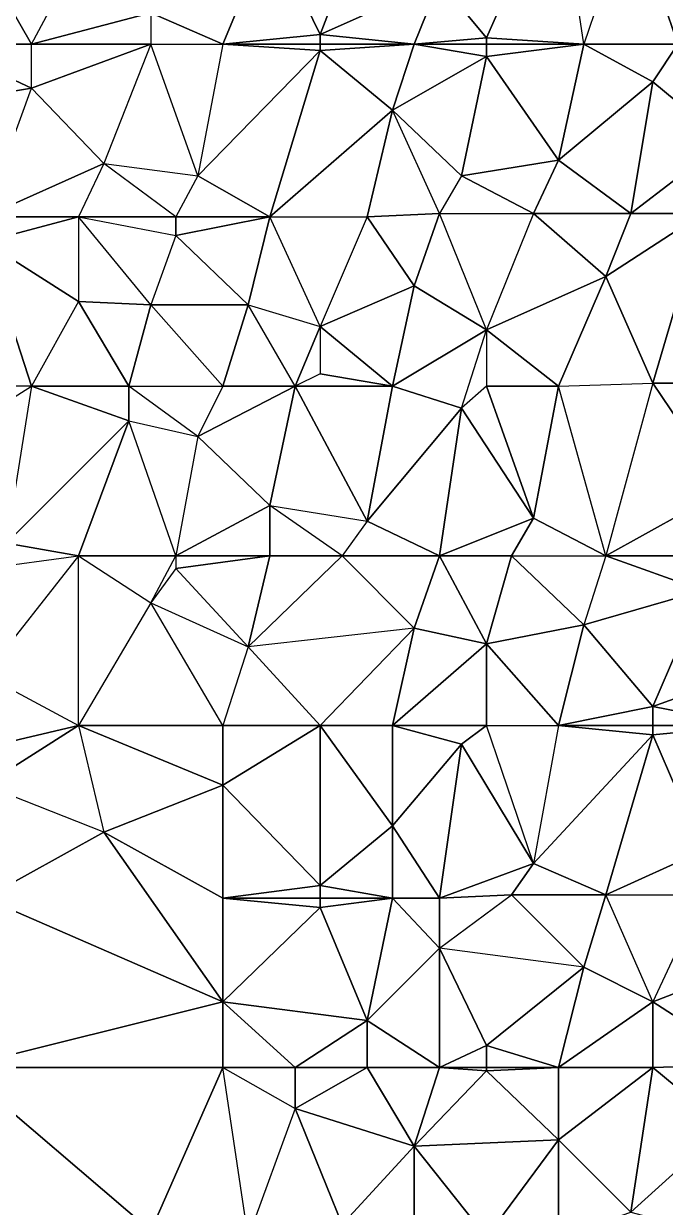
# Model space of a CAD drawing. Header units: metres. Extents: x 121.06818 to 121.07159, y 3.17836 to 3.18313.
# Drawn here: x 121.0706685 to 121.070873, y 3.1807055 to 3.1810825 of the extents above; entities that cross this region are included whole.
import ezdxf

# ---------------------------------------------------------------- set-up
doc = ezdxf.new("R2010")
doc.units = ezdxf.units.M

msp = doc.modelspace()

# ---------------------------------------------------------------- linework, layer by layer
at = {"layer": 'DELAUNEY13533', "color": 252}
msp.add_3dface([(121.070816, 3.180696, 0.01042), (121.070839, 3.180696, 0.01043), (121.070839, 3.180727, 0.01043)], dxfattribs=at)
at = {"layer": 'DELAUNEY13598', "color": 252}
msp.add_3dface([(121.070648, 3.180691, 0.01037), (121.070709, 3.180698, 0.01038), (121.070648, 3.18075, 0.01038)], dxfattribs=at)
at = {"layer": 'DELAUNEY13611', "color": 252}
msp.add_3dface([(121.070709, 3.180698, 0.01038), (121.07074, 3.180696, 0.01039), (121.070732, 3.18075, 0.01038)], dxfattribs=at)
at = {"layer": 'DELAUNEY13612', "color": 252}
msp.add_3dface([(121.07074, 3.180696, 0.01039), (121.07077, 3.1807, 0.0104), (121.070755, 3.180737, 0.01039)], dxfattribs=at)
at = {"layer": 'DELAUNEY13614', "color": 252}
msp.add_3dface([(121.070793, 3.180696, 0.01041), (121.070816, 3.180696, 0.01042), (121.070793, 3.180725, 0.01041)], dxfattribs=at)
at = {"layer": 'DELAUNEY13626', "color": 252}
msp.add_3dface([(121.07077, 3.1807, 0.0104), (121.070793, 3.180696, 0.01041), (121.070793, 3.180725, 0.01041)], dxfattribs=at)
at = {"layer": 'DELAUNEY13627', "color": 252}
msp.add_3dface([(121.070839, 3.180696, 0.01043), (121.070862, 3.180704, 0.01044), (121.070839, 3.180727, 0.01043)], dxfattribs=at)
at = {"layer": 'DELAUNEY13638', "color": 252}
msp.add_3dface([(121.070862, 3.180704, 0.01044), (121.070892, 3.180696, 0.01045), (121.070892, 3.180731, 0.01045)], dxfattribs=at)
at = {"layer": 'DELAUNEY13673', "color": 252}
msp.add_3dface([(121.07077, 3.1807, 0.0104), (121.070793, 3.180725, 0.01041), (121.070755, 3.180737, 0.01039)], dxfattribs=at)
at = {"layer": 'DELAUNEY13674', "color": 252}
msp.add_3dface([(121.070793, 3.180725, 0.01041), (121.070816, 3.180696, 0.01042), (121.070839, 3.180727, 0.01043)], dxfattribs=at)
at = {"layer": 'DELAUNEY13681', "color": 252}
msp.add_3dface([(121.070839, 3.180727, 0.01043), (121.070862, 3.180704, 0.01044), (121.070869, 3.18075, 0.01044)], dxfattribs=at)
at = {"layer": 'DELAUNEY13682', "color": 252}
msp.add_3dface([(121.070862, 3.180704, 0.01044), (121.070892, 3.180731, 0.01045), (121.070869, 3.18075, 0.01044)], dxfattribs=at)
at = {"layer": 'DELAUNEY13694', "color": 252}
msp.add_3dface([(121.070755, 3.180737, 0.01039), (121.07074, 3.180696, 0.01039), (121.070732, 3.18075, 0.01038)], dxfattribs=at)
at = {"layer": 'DELAUNEY13713', "color": 252}
msp.add_3dface([(121.070793, 3.180725, 0.01041), (121.070839, 3.180727, 0.01043), (121.070816, 3.180749, 0.01042)], dxfattribs=at)
at = {"layer": 'DELAUNEY13726', "color": 252}
msp.add_3dface([(121.070648, 3.18075, 0.01038), (121.070709, 3.180698, 0.01038), (121.070732, 3.18075, 0.01038)], dxfattribs=at)
at = {"layer": 'DELAUNEY13738', "color": 252}
msp.add_3dface([(121.070732, 3.18075, 0.01038), (121.070755, 3.180737, 0.01039), (121.070755, 3.18075, 0.01039)], dxfattribs=at)
at = {"layer": 'DELAUNEY13739', "color": 252}
msp.add_3dface([(121.070755, 3.180737, 0.01039), (121.070793, 3.180725, 0.01041), (121.070778, 3.18075, 0.0104)], dxfattribs=at)
at = {"layer": 'DELAUNEY13753', "color": 252}
msp.add_3dface([(121.070793, 3.180725, 0.01041), (121.070816, 3.180749, 0.01042), (121.070801, 3.18075, 0.01041)], dxfattribs=at)
at = {"layer": 'DELAUNEY13754', "color": 252}
msp.add_3dface([(121.070816, 3.180749, 0.01042), (121.070839, 3.180727, 0.01043), (121.070839, 3.18075, 0.01043)], dxfattribs=at)
at = {"layer": 'DELAUNEY13767', "color": 252}
msp.add_3dface([(121.070839, 3.180727, 0.01043), (121.070869, 3.18075, 0.01044), (121.070839, 3.18075, 0.01043)], dxfattribs=at)
at = {"layer": 'DELAUNEY13768', "color": 252}
msp.add_3dface([(121.070869, 3.18075, 0.01044), (121.070892, 3.180731, 0.01045), (121.0709, 3.180751, 0.01045)], dxfattribs=at)
at = {"layer": 'DELAUNEY13790', "color": 252}
msp.add_3dface([(121.070755, 3.180737, 0.01039), (121.070778, 3.18075, 0.0104), (121.070755, 3.18075, 0.01039)], dxfattribs=at)
at = {"layer": 'DELAUNEY13791', "color": 252}
msp.add_3dface([(121.070778, 3.18075, 0.0104), (121.070793, 3.180725, 0.01041), (121.070801, 3.18075, 0.01041)], dxfattribs=at)
at = {"layer": 'DELAUNEY13824', "color": 252}
msp.add_3dface([(121.070801, 3.18075, 0.01041), (121.070816, 3.180749, 0.01042), (121.070816, 3.18075, 0.01042)], dxfattribs=at)
at = {"layer": 'DELAUNEY13835', "color": 252}
msp.add_3dface([(121.070648, 3.18075, 0.01038), (121.070732, 3.18075, 0.01038), (121.070732, 3.180771, 0.01038)], dxfattribs=at)
at = {"layer": 'DELAUNEY13842', "color": 252}
msp.add_3dface([(121.070778, 3.18075, 0.0104), (121.070801, 3.18075, 0.01041), (121.070778, 3.180765, 0.0104)], dxfattribs=at)
at = {"layer": 'DELAUNEY13843', "color": 252}
msp.add_3dface([(121.070816, 3.180749, 0.01042), (121.070839, 3.18075, 0.01043), (121.070816, 3.18075, 0.01042)], dxfattribs=at)
at = {"layer": 'DELAUNEY13844', "color": 252}
msp.add_3dface([(121.070839, 3.18075, 0.01043), (121.070869, 3.18075, 0.01044), (121.070869, 3.180771, 0.01044)], dxfattribs=at)
at = {"layer": 'DELAUNEY13856', "color": 252}
msp.add_3dface([(121.070732, 3.18075, 0.01038), (121.070755, 3.18075, 0.01039), (121.070732, 3.180771, 0.01038)], dxfattribs=at)
at = {"layer": 'DELAUNEY13871', "color": 252}
msp.add_3dface([(121.070755, 3.18075, 0.01039), (121.070778, 3.18075, 0.0104), (121.070778, 3.180765, 0.0104)], dxfattribs=at)
at = {"layer": 'DELAUNEY13872', "color": 252}
msp.add_3dface([(121.070869, 3.18075, 0.01044), (121.0709, 3.180751, 0.01045), (121.070869, 3.180771, 0.01044)], dxfattribs=at)
at = {"layer": 'DELAUNEY13886', "color": 252}
msp.add_3dface([(121.070801, 3.18075, 0.01041), (121.070816, 3.18075, 0.01042), (121.070816, 3.180757, 0.01042)], dxfattribs=at)
at = {"layer": 'DELAUNEY13910', "color": 252}
msp.add_3dface([(121.070816, 3.18075, 0.01042), (121.070839, 3.18075, 0.01043), (121.070816, 3.180757, 0.01042)], dxfattribs=at)
at = {"layer": 'DELAUNEY13928', "color": 252}
msp.add_3dface([(121.070801, 3.18075, 0.01041), (121.070816, 3.180757, 0.01042), (121.070801, 3.180788, 0.01041)], dxfattribs=at)
at = {"layer": 'DELAUNEY13938', "color": 252}
msp.add_3dface([(121.070816, 3.180757, 0.01042), (121.070839, 3.18075, 0.01043), (121.070847, 3.180782, 0.01043)], dxfattribs=at)
at = {"layer": 'DELAUNEY13949', "color": 252}
msp.add_3dface([(121.070755, 3.18075, 0.01039), (121.070778, 3.180765, 0.0104), (121.070732, 3.180771, 0.01038)], dxfattribs=at)
at = {"layer": 'DELAUNEY13959', "color": 252}
msp.add_3dface([(121.070648, 3.18075, 0.01038), (121.070732, 3.180771, 0.01038), (121.070656, 3.180804, 0.01038)], dxfattribs=at)
at = {"layer": 'DELAUNEY13960', "color": 252}
msp.add_3dface([(121.070778, 3.180765, 0.0104), (121.070801, 3.18075, 0.01041), (121.070801, 3.180788, 0.01041)], dxfattribs=at)
at = {"layer": 'DELAUNEY13961', "color": 252}
msp.add_3dface([(121.070839, 3.18075, 0.01043), (121.070869, 3.180771, 0.01044), (121.070847, 3.180782, 0.01043)], dxfattribs=at)
at = {"layer": 'DELAUNEY13971', "color": 252}
msp.add_3dface([(121.070869, 3.180771, 0.01044), (121.0709, 3.180751, 0.01045), (121.070908, 3.180786, 0.01045)], dxfattribs=at)
at = {"layer": 'DELAUNEY13976', "color": 252}
msp.add_3dface([(121.070847, 3.180782, 0.01043), (121.070869, 3.180771, 0.01044), (121.070854, 3.180805, 0.01043)], dxfattribs=at)
at = {"layer": 'DELAUNEY13990', "color": 252}
msp.add_3dface([(121.070816, 3.180757, 0.01042), (121.070847, 3.180782, 0.01043), (121.070801, 3.180788, 0.01041)], dxfattribs=at)
at = {"layer": 'DELAUNEY14006', "color": 252}
msp.add_3dface([(121.070778, 3.180765, 0.0104), (121.070801, 3.180788, 0.01041), (121.070786, 3.180804, 0.0104)], dxfattribs=at)
at = {"layer": 'DELAUNEY14012', "color": 252}
msp.add_3dface([(121.070869, 3.180771, 0.01044), (121.070908, 3.180786, 0.01045), (121.070885, 3.180805, 0.01044)], dxfattribs=at)
at = {"layer": 'DELAUNEY14020', "color": 252}
msp.add_3dface([(121.070656, 3.180804, 0.01038), (121.070732, 3.180771, 0.01038), (121.070694, 3.180825, 0.01037)], dxfattribs=at)
at = {"layer": 'DELAUNEY14021', "color": 252}
msp.add_3dface([(121.070732, 3.180771, 0.01038), (121.070778, 3.180765, 0.0104), (121.070763, 3.180801, 0.01039)], dxfattribs=at)
at = {"layer": 'DELAUNEY14032', "color": 252}
msp.add_3dface([(121.070732, 3.180771, 0.01038), (121.070763, 3.180801, 0.01039), (121.070732, 3.180804, 0.01038)], dxfattribs=at)
at = {"layer": 'DELAUNEY14033', "color": 252}
msp.add_3dface([(121.070763, 3.180801, 0.01039), (121.070778, 3.180765, 0.0104), (121.070786, 3.180804, 0.0104)], dxfattribs=at)
at = {"layer": 'DELAUNEY14058', "color": 252}
msp.add_3dface([(121.070656, 3.180804, 0.01038), (121.070694, 3.180825, 0.01037), (121.070656, 3.18084, 0.01037)], dxfattribs=at)
at = {"layer": 'DELAUNEY14059', "color": 252}
msp.add_3dface([(121.070694, 3.180825, 0.01037), (121.070732, 3.180771, 0.01038), (121.070732, 3.180804, 0.01038)], dxfattribs=at)
at = {"layer": 'DELAUNEY14060', "color": 252}
msp.add_3dface([(121.070801, 3.180788, 0.01041), (121.070824, 3.180805, 0.01042), (121.070847, 3.180782, 0.01043)], dxfattribs=at)
at = {"layer": 'DELAUNEY14061', "color": 252}
msp.add_3dface([(121.070801, 3.180788, 0.01041), (121.070824, 3.180805, 0.01042), (121.070801, 3.180804, 0.01041)], dxfattribs=at)
at = {"layer": 'DELAUNEY14062', "color": 252}
msp.add_3dface([(121.070824, 3.180805, 0.01042), (121.070847, 3.180782, 0.01043), (121.070854, 3.180805, 0.01043)], dxfattribs=at)
at = {"layer": 'DELAUNEY14070', "color": 252}
msp.add_3dface([(121.070885, 3.180805, 0.01044), (121.070869, 3.180771, 0.01044), (121.070854, 3.180805, 0.01043)], dxfattribs=at)
at = {"layer": 'DELAUNEY14085', "color": 252}
msp.add_3dface([(121.070786, 3.180804, 0.0104), (121.070801, 3.180788, 0.01041), (121.070801, 3.180804, 0.01041)], dxfattribs=at)
at = {"layer": 'DELAUNEY14096', "color": 252}
msp.add_3dface([(121.070694, 3.180825, 0.01037), (121.070732, 3.180804, 0.01038), (121.070732, 3.18084, 0.01038)], dxfattribs=at)
at = {"layer": 'DELAUNEY14097', "color": 252}
msp.add_3dface([(121.070732, 3.180804, 0.01038), (121.070763, 3.180801, 0.01039), (121.070763, 3.180804, 0.01039)], dxfattribs=at)
at = {"layer": 'DELAUNEY14098', "color": 252}
msp.add_3dface([(121.070763, 3.180801, 0.01039), (121.070786, 3.180804, 0.0104), (121.070763, 3.180804, 0.01039)], dxfattribs=at)
at = {"layer": 'DELAUNEY14121', "color": 252}
msp.add_3dface([(121.070854, 3.180805, 0.01043), (121.070885, 3.180805, 0.01044), (121.070885, 3.180819, 0.01044)], dxfattribs=at)
at = {"layer": 'DELAUNEY14139', "color": 252}
msp.add_3dface([(121.070786, 3.180804, 0.0104), (121.070801, 3.180804, 0.01041), (121.070786, 3.180827, 0.0104)], dxfattribs=at)
at = {"layer": 'DELAUNEY14140', "color": 252}
msp.add_3dface([(121.070801, 3.180804, 0.01041), (121.070824, 3.180805, 0.01042), (121.070831, 3.180815, 0.01042)], dxfattribs=at)
at = {"layer": 'DELAUNEY14141', "color": 252}
msp.add_3dface([(121.070824, 3.180805, 0.01042), (121.070854, 3.180805, 0.01043), (121.070831, 3.180815, 0.01042)], dxfattribs=at)
at = {"layer": 'DELAUNEY14161', "color": 252}
msp.add_3dface([(121.070732, 3.180804, 0.01038), (121.070763, 3.180804, 0.01039), (121.070763, 3.180808, 0.01039)], dxfattribs=at)
at = {"layer": 'DELAUNEY14162', "color": 252}
msp.add_3dface([(121.070831, 3.180815, 0.01042), (121.070854, 3.180805, 0.01043), (121.070869, 3.180856, 0.01043)], dxfattribs=at)
at = {"layer": 'DELAUNEY14177', "color": 252}
msp.add_3dface([(121.070732, 3.180804, 0.01038), (121.070763, 3.180808, 0.01039), (121.070732, 3.18084, 0.01038)], dxfattribs=at)
at = {"layer": 'DELAUNEY14178', "color": 252}
msp.add_3dface([(121.070763, 3.180808, 0.01039), (121.070763, 3.180804, 0.01039), (121.070786, 3.180804, 0.0104)], dxfattribs=at)
at = {"layer": 'DELAUNEY14192', "color": 252}
msp.add_3dface([(121.070763, 3.180808, 0.01039), (121.070786, 3.180804, 0.0104), (121.070786, 3.180827, 0.0104)], dxfattribs=at)
at = {"layer": 'DELAUNEY14221', "color": 252}
msp.add_3dface([(121.070854, 3.180805, 0.01043), (121.070885, 3.180819, 0.01044), (121.070869, 3.180856, 0.01043)], dxfattribs=at)
at = {"layer": 'DELAUNEY14231', "color": 252}
msp.add_3dface([(121.070763, 3.180808, 0.01039), (121.070786, 3.180827, 0.0104), (121.070763, 3.180859, 0.01039)], dxfattribs=at)
at = {"layer": 'DELAUNEY14238', "color": 252}
msp.add_3dface([(121.070786, 3.180827, 0.0104), (121.070801, 3.180804, 0.01041), (121.070808, 3.180853, 0.01041)], dxfattribs=at)
at = {"layer": 'DELAUNEY14250', "color": 252}
msp.add_3dface([(121.070801, 3.180804, 0.01041), (121.070831, 3.180815, 0.01042), (121.070808, 3.180853, 0.01041)], dxfattribs=at)
at = {"layer": 'DELAUNEY14262', "color": 252}
msp.add_3dface([(121.070694, 3.180825, 0.01037), (121.070732, 3.18084, 0.01038), (121.070686, 3.180859, 0.01037)], dxfattribs=at)
at = {"layer": 'DELAUNEY14263', "color": 252}
msp.add_3dface([(121.070732, 3.18084, 0.01038), (121.070763, 3.180808, 0.01039), (121.070763, 3.180859, 0.01039)], dxfattribs=at)
at = {"layer": 'DELAUNEY14273', "color": 252}
msp.add_3dface([(121.070694, 3.180825, 0.01037), (121.070656, 3.18084, 0.01037), (121.070686, 3.180859, 0.01037)], dxfattribs=at)
at = {"layer": 'DELAUNEY14291', "color": 252}
msp.add_3dface([(121.070786, 3.180827, 0.0104), (121.070808, 3.180853, 0.01041), (121.070786, 3.180859, 0.0104)], dxfattribs=at)
at = {"layer": 'DELAUNEY14303', "color": 252}
msp.add_3dface([(121.070808, 3.180853, 0.01041), (121.070831, 3.180815, 0.01042), (121.070816, 3.180859, 0.01041)], dxfattribs=at)
at = {"layer": 'DELAUNEY14321', "color": 252}
msp.add_3dface([(121.070831, 3.180815, 0.01042), (121.070869, 3.180856, 0.01043), (121.070839, 3.180859, 0.01042)], dxfattribs=at)
at = {"layer": 'DELAUNEY14322', "color": 252}
msp.add_3dface([(121.070869, 3.180856, 0.01043), (121.070885, 3.180819, 0.01044), (121.0709, 3.180859, 0.01044)], dxfattribs=at)
at = {"layer": 'DELAUNEY14332', "color": 252}
msp.add_3dface([(121.070732, 3.18084, 0.01038), (121.070763, 3.180859, 0.01039), (121.070732, 3.180859, 0.01038)], dxfattribs=at)
at = {"layer": 'DELAUNEY14333', "color": 252}
msp.add_3dface([(121.070763, 3.180859, 0.01039), (121.070786, 3.180827, 0.0104), (121.070786, 3.180859, 0.0104)], dxfattribs=at)
at = {"layer": 'DELAUNEY14334', "color": 252}
msp.add_3dface([(121.070839, 3.180859, 0.01042), (121.070831, 3.180815, 0.01042), (121.070816, 3.180859, 0.01041)], dxfattribs=at)
at = {"layer": 'DELAUNEY14348', "color": 252}
msp.add_3dface([(121.070839, 3.180859, 0.01042), (121.070869, 3.180856, 0.01043), (121.070869, 3.180859, 0.01043)], dxfattribs=at)
at = {"layer": 'DELAUNEY14366', "color": 252}
msp.add_3dface([(121.070656, 3.18084, 0.01037), (121.070648, 3.18085, 0.01037), (121.070686, 3.180859, 0.01037)], dxfattribs=at)
at = {"layer": 'DELAUNEY14367', "color": 252}
msp.add_3dface([(121.070808, 3.180853, 0.01041), (121.070816, 3.180859, 0.01041), (121.070786, 3.180859, 0.0104)], dxfattribs=at)
at = {"layer": 'DELAUNEY14379', "color": 252}
msp.add_3dface([(121.070816, 3.180859, 0.01041), (121.070839, 3.180859, 0.01042), (121.070816, 3.180885, 0.01041)], dxfattribs=at)
at = {"layer": 'DELAUNEY14392', "color": 252}
msp.add_3dface([(121.070763, 3.180859, 0.01039), (121.070786, 3.180859, 0.0104), (121.070793, 3.18089, 0.0104)], dxfattribs=at)
at = {"layer": 'DELAUNEY14393', "color": 252}
msp.add_3dface([(121.070869, 3.180856, 0.01043), (121.0709, 3.180859, 0.01044), (121.070869, 3.180859, 0.01043)], dxfattribs=at)
at = {"layer": 'DELAUNEY14414', "color": 252}
msp.add_3dface([(121.070686, 3.180859, 0.01037), (121.070732, 3.18084, 0.01038), (121.070732, 3.180859, 0.01038)], dxfattribs=at)
at = {"layer": 'DELAUNEY14415', "color": 252}
msp.add_3dface([(121.070686, 3.180859, 0.01037), (121.070732, 3.180859, 0.01038), (121.070709, 3.180898, 0.01037)], dxfattribs=at)
at = {"layer": 'DELAUNEY14427', "color": 252}
msp.add_3dface([(121.070732, 3.180859, 0.01038), (121.070763, 3.180859, 0.01039), (121.07074, 3.180884, 0.01038)], dxfattribs=at)
at = {"layer": 'DELAUNEY14447', "color": 252}
msp.add_3dface([(121.070686, 3.180859, 0.01037), (121.070648, 3.18085, 0.01037), (121.070656, 3.180875, 0.01036)], dxfattribs=at)
at = {"layer": 'DELAUNEY14457', "color": 252}
msp.add_3dface([(121.070839, 3.180859, 0.01042), (121.070869, 3.180859, 0.01043), (121.070869, 3.180865, 0.01043)], dxfattribs=at)
at = {"layer": 'DELAUNEY14467', "color": 252}
msp.add_3dface([(121.070656, 3.180875, 0.01036), (121.070686, 3.180859, 0.01037), (121.070686, 3.180913, 0.01036)], dxfattribs=at)
at = {"layer": 'DELAUNEY14468', "color": 252}
msp.add_3dface([(121.070839, 3.180859, 0.01042), (121.070869, 3.180865, 0.01043), (121.070847, 3.180891, 0.01042)], dxfattribs=at)
at = {"layer": 'DELAUNEY14469', "color": 252}
msp.add_3dface([(121.070869, 3.180865, 0.01043), (121.070869, 3.180859, 0.01043), (121.0709, 3.180859, 0.01044)], dxfattribs=at)
at = {"layer": 'DELAUNEY14480', "color": 252}
msp.add_3dface([(121.070869, 3.180865, 0.01043), (121.0709, 3.180859, 0.01044), (121.070908, 3.180879, 0.01044)], dxfattribs=at)
at = {"layer": 'DELAUNEY14502', "color": 252}
msp.add_3dface([(121.07074, 3.180884, 0.01038), (121.070732, 3.180859, 0.01038), (121.070709, 3.180898, 0.01037)], dxfattribs=at)
at = {"layer": 'DELAUNEY14503', "color": 252}
msp.add_3dface([(121.07074, 3.180884, 0.01038), (121.070763, 3.180859, 0.01039), (121.070793, 3.18089, 0.0104)], dxfattribs=at)
at = {"layer": 'DELAUNEY14512', "color": 252}
msp.add_3dface([(121.070786, 3.180859, 0.0104), (121.070816, 3.180859, 0.01041), (121.070816, 3.180885, 0.01041)], dxfattribs=at)
at = {"layer": 'DELAUNEY14518', "color": 252}
msp.add_3dface([(121.070709, 3.180898, 0.01037), (121.070686, 3.180859, 0.01037), (121.070686, 3.180913, 0.01036)], dxfattribs=at)
at = {"layer": 'DELAUNEY14519', "color": 252}
msp.add_3dface([(121.070793, 3.18089, 0.0104), (121.070786, 3.180859, 0.0104), (121.070816, 3.180885, 0.01041)], dxfattribs=at)
at = {"layer": 'DELAUNEY14520', "color": 252}
msp.add_3dface([(121.070816, 3.180885, 0.01041), (121.070839, 3.180859, 0.01042), (121.070847, 3.180891, 0.01042)], dxfattribs=at)
at = {"layer": 'DELAUNEY14525', "color": 252}
msp.add_3dface([(121.070793, 3.18089, 0.0104), (121.070816, 3.180885, 0.01041), (121.070801, 3.180913, 0.0104)], dxfattribs=at)
at = {"layer": 'DELAUNEY14526', "color": 252}
msp.add_3dface([(121.070847, 3.180891, 0.01042), (121.070869, 3.180865, 0.01043), (121.070885, 3.180902, 0.01043)], dxfattribs=at)
at = {"layer": 'DELAUNEY14527', "color": 252}
msp.add_3dface([(121.070869, 3.180865, 0.01043), (121.070908, 3.180879, 0.01044), (121.070885, 3.180902, 0.01043)], dxfattribs=at)
at = {"layer": 'DELAUNEY14537', "color": 252}
msp.add_3dface([(121.070816, 3.180885, 0.01041), (121.070847, 3.180891, 0.01042), (121.070824, 3.180913, 0.01041)], dxfattribs=at)
at = {"layer": 'DELAUNEY14550', "color": 252}
msp.add_3dface([(121.070709, 3.180898, 0.01037), (121.07074, 3.180884, 0.01038), (121.070717, 3.180909, 0.01037)], dxfattribs=at)
at = {"layer": 'DELAUNEY14593', "color": 252}
msp.add_3dface([(121.070686, 3.180913, 0.01036), (121.070656, 3.180875, 0.01036), (121.070656, 3.180909, 0.01035)], dxfattribs=at)
at = {"layer": 'DELAUNEY14594', "color": 252}
msp.add_3dface([(121.070686, 3.180913, 0.01036), (121.070709, 3.180898, 0.01037), (121.070717, 3.180913, 0.01037)], dxfattribs=at)
at = {"layer": 'DELAUNEY14595', "color": 252}
msp.add_3dface([(121.07074, 3.180884, 0.01038), (121.07077, 3.180913, 0.01039), (121.070793, 3.18089, 0.0104)], dxfattribs=at)
at = {"layer": 'DELAUNEY14596', "color": 252}
msp.add_3dface([(121.07074, 3.180884, 0.01038), (121.07077, 3.180913, 0.01039), (121.070747, 3.180913, 0.01038)], dxfattribs=at)
at = {"layer": 'DELAUNEY14597', "color": 252}
msp.add_3dface([(121.07077, 3.180913, 0.01039), (121.070793, 3.18089, 0.0104), (121.070801, 3.180913, 0.0104)], dxfattribs=at)
at = {"layer": 'DELAUNEY14598', "color": 252}
msp.add_3dface([(121.070847, 3.180891, 0.01042), (121.070885, 3.180902, 0.01043), (121.070854, 3.180913, 0.01042)], dxfattribs=at)
at = {"layer": 'DELAUNEY14629', "color": 252}
msp.add_3dface([(121.070656, 3.180909, 0.01035), (121.070686, 3.180913, 0.01036), (121.070663, 3.180917, 0.01035)], dxfattribs=at)
at = {"layer": 'DELAUNEY14630', "color": 252}
msp.add_3dface([(121.070717, 3.180909, 0.01037), (121.070709, 3.180898, 0.01037), (121.070717, 3.180913, 0.01037)], dxfattribs=at)
at = {"layer": 'DELAUNEY14631', "color": 252}
msp.add_3dface([(121.070717, 3.180909, 0.01037), (121.07074, 3.180884, 0.01038), (121.070747, 3.180913, 0.01038)], dxfattribs=at)
at = {"layer": 'DELAUNEY14648', "color": 252}
msp.add_3dface([(121.070747, 3.180913, 0.01038), (121.07077, 3.180913, 0.01039), (121.070747, 3.180929, 0.01038)], dxfattribs=at)
at = {"layer": 'DELAUNEY14649', "color": 252}
msp.add_3dface([(121.070816, 3.180885, 0.01041), (121.070824, 3.180913, 0.01041), (121.070801, 3.180913, 0.0104)], dxfattribs=at)
at = {"layer": 'DELAUNEY14650', "color": 252}
msp.add_3dface([(121.070854, 3.180913, 0.01042), (121.070847, 3.180891, 0.01042), (121.070824, 3.180913, 0.01041)], dxfattribs=at)
at = {"layer": 'DELAUNEY14665', "color": 252}
msp.add_3dface([(121.070854, 3.180913, 0.01042), (121.070885, 3.180902, 0.01043), (121.070885, 3.180913, 0.01043)], dxfattribs=at)
at = {"layer": 'DELAUNEY14690', "color": 252}
msp.add_3dface([(121.070717, 3.180909, 0.01037), (121.070747, 3.180913, 0.01038), (121.070717, 3.180913, 0.01037)], dxfattribs=at)
at = {"layer": 'DELAUNEY14691', "color": 252}
msp.add_3dface([(121.070801, 3.180913, 0.0104), (121.070824, 3.180913, 0.01041), (121.070831, 3.180925, 0.01041)], dxfattribs=at)
at = {"layer": 'DELAUNEY14710', "color": 252}
msp.add_3dface([(121.070663, 3.180917, 0.01035), (121.070686, 3.180913, 0.01036), (121.070702, 3.180956, 0.01036)], dxfattribs=at)
at = {"layer": 'DELAUNEY14729', "color": 252}
msp.add_3dface([(121.07077, 3.180913, 0.01039), (121.070801, 3.180913, 0.0104), (121.070778, 3.180924, 0.01039)], dxfattribs=at)
at = {"layer": 'DELAUNEY14730', "color": 252}
msp.add_3dface([(121.070824, 3.180913, 0.01041), (121.070854, 3.180913, 0.01042), (121.070831, 3.180925, 0.01041)], dxfattribs=at)
at = {"layer": 'DELAUNEY14740', "color": 252}
msp.add_3dface([(121.070854, 3.180913, 0.01042), (121.070885, 3.180913, 0.01043), (121.070892, 3.180934, 0.01043)], dxfattribs=at)
at = {"layer": 'DELAUNEY14748', "color": 252}
msp.add_3dface([(121.070686, 3.180913, 0.01036), (121.070717, 3.180913, 0.01037), (121.070702, 3.180956, 0.01036)], dxfattribs=at)
at = {"layer": 'DELAUNEY14749', "color": 252}
msp.add_3dface([(121.070778, 3.180924, 0.01039), (121.07077, 3.180913, 0.01039), (121.070747, 3.180929, 0.01038)], dxfattribs=at)
at = {"layer": 'DELAUNEY14750', "color": 252}
msp.add_3dface([(121.070778, 3.180924, 0.01039), (121.070801, 3.180913, 0.0104), (121.070808, 3.18096, 0.0104)], dxfattribs=at)
at = {"layer": 'DELAUNEY14763', "color": 252}
msp.add_3dface([(121.070717, 3.180913, 0.01037), (121.070747, 3.180913, 0.01038), (121.070747, 3.180929, 0.01038)], dxfattribs=at)
at = {"layer": 'DELAUNEY14764', "color": 252}
msp.add_3dface([(121.070831, 3.180925, 0.01041), (121.070854, 3.180913, 0.01042), (121.070839, 3.180967, 0.01041)], dxfattribs=at)
at = {"layer": 'DELAUNEY14803', "color": 252}
msp.add_3dface([(121.070717, 3.180913, 0.01037), (121.070747, 3.180929, 0.01038), (121.070724, 3.180951, 0.01037)], dxfattribs=at)
at = {"layer": 'DELAUNEY14826', "color": 252}
msp.add_3dface([(121.070747, 3.180929, 0.01038), (121.070778, 3.180924, 0.01039), (121.070755, 3.180967, 0.01038)], dxfattribs=at)
at = {"layer": 'DELAUNEY14839', "color": 252}
msp.add_3dface([(121.070724, 3.180951, 0.01037), (121.070717, 3.180913, 0.01037), (121.070702, 3.180956, 0.01036)], dxfattribs=at)
at = {"layer": 'DELAUNEY14840', "color": 252}
msp.add_3dface([(121.070801, 3.180913, 0.0104), (121.070831, 3.180925, 0.01041), (121.070808, 3.18096, 0.0104)], dxfattribs=at)
at = {"layer": 'DELAUNEY14841', "color": 252}
msp.add_3dface([(121.070854, 3.180913, 0.01042), (121.070892, 3.180934, 0.01043), (121.070869, 3.180968, 0.01042)], dxfattribs=at)
at = {"layer": 'DELAUNEY14861', "color": 252}
msp.add_3dface([(121.070663, 3.180917, 0.01035), (121.070633, 3.180943, 0.01034), (121.070671, 3.180967, 0.01035)], dxfattribs=at)
at = {"layer": 'DELAUNEY14862', "color": 252}
msp.add_3dface([(121.070724, 3.180951, 0.01037), (121.070747, 3.180929, 0.01038), (121.070755, 3.180967, 0.01038)], dxfattribs=at)
at = {"layer": 'DELAUNEY14888', "color": 252}
msp.add_3dface([(121.070702, 3.180956, 0.01036), (121.070724, 3.180951, 0.01037), (121.070702, 3.180967, 0.01036)], dxfattribs=at)
at = {"layer": 'DELAUNEY14889', "color": 252}
msp.add_3dface([(121.070778, 3.180924, 0.01039), (121.070808, 3.18096, 0.0104), (121.070786, 3.180967, 0.01039)], dxfattribs=at)
at = {"layer": 'DELAUNEY14890', "color": 252}
msp.add_3dface([(121.070808, 3.18096, 0.0104), (121.070831, 3.180925, 0.01041), (121.070816, 3.180967, 0.0104)], dxfattribs=at)
at = {"layer": 'DELAUNEY14906', "color": 252}
msp.add_3dface([(121.070671, 3.180967, 0.01035), (121.070663, 3.180917, 0.01035), (121.070702, 3.180956, 0.01036)], dxfattribs=at)
at = {"layer": 'DELAUNEY14907', "color": 252}
msp.add_3dface([(121.070869, 3.180968, 0.01042), (121.070854, 3.180913, 0.01042), (121.070839, 3.180967, 0.01041)], dxfattribs=at)
at = {"layer": 'DELAUNEY14925', "color": 252}
msp.add_3dface([(121.070671, 3.180967, 0.01035), (121.070702, 3.180956, 0.01036), (121.070702, 3.180967, 0.01036)], dxfattribs=at)
at = {"layer": 'DELAUNEY14926', "color": 252}
msp.add_3dface([(121.070831, 3.180925, 0.01041), (121.070839, 3.180967, 0.01041), (121.070816, 3.180967, 0.0104)], dxfattribs=at)
at = {"layer": 'DELAUNEY14927', "color": 252}
msp.add_3dface([(121.070869, 3.180968, 0.01042), (121.070892, 3.180934, 0.01043), (121.0709, 3.180968, 0.01043)], dxfattribs=at)
at = {"layer": 'DELAUNEY14947', "color": 252}
msp.add_3dface([(121.070648, 3.180967, 0.01034), (121.070633, 3.180943, 0.01034), (121.070671, 3.180967, 0.01035)], dxfattribs=at)
at = {"layer": 'DELAUNEY14949', "color": 252}
msp.add_3dface([(121.070755, 3.180967, 0.01038), (121.070778, 3.180924, 0.01039), (121.070786, 3.180967, 0.01039)], dxfattribs=at)
at = {"layer": 'DELAUNEY14950', "color": 252}
msp.add_3dface([(121.070839, 3.180967, 0.01041), (121.070869, 3.180968, 0.01042), (121.070854, 3.181002, 0.01041)], dxfattribs=at)
at = {"layer": 'DELAUNEY14959', "color": 252}
msp.add_3dface([(121.070671, 3.180967, 0.01035), (121.070648, 3.180967, 0.01034), (121.070656, 3.181013, 0.01034)], dxfattribs=at)
at = {"layer": 'DELAUNEY14960', "color": 252}
msp.add_3dface([(121.070786, 3.180967, 0.01039), (121.070808, 3.18096, 0.0104), (121.070816, 3.180985, 0.0104)], dxfattribs=at)
at = {"layer": 'DELAUNEY14977', "color": 252}
msp.add_3dface([(121.070755, 3.180967, 0.01038), (121.070786, 3.180967, 0.01039), (121.070763, 3.180971, 0.01038)], dxfattribs=at)
at = {"layer": 'DELAUNEY14978', "color": 252}
msp.add_3dface([(121.070755, 3.180967, 0.01038), (121.070786, 3.180967, 0.01039), (121.070763, 3.180986, 0.01038)], dxfattribs=at)
at = {"layer": 'DELAUNEY14979', "color": 252}
msp.add_3dface([(121.070816, 3.180967, 0.0104), (121.070808, 3.18096, 0.0104), (121.070816, 3.180985, 0.0104)], dxfattribs=at)
at = {"layer": 'DELAUNEY14980', "color": 252}
msp.add_3dface([(121.070816, 3.180967, 0.0104), (121.070839, 3.180967, 0.01041), (121.070816, 3.180985, 0.0104)], dxfattribs=at)
at = {"layer": 'DELAUNEY14996', "color": 252}
msp.add_3dface([(121.070724, 3.180951, 0.01037), (121.070755, 3.180967, 0.01038), (121.070732, 3.180967, 0.01037)], dxfattribs=at)
at = {"layer": 'DELAUNEY14997', "color": 252}
msp.add_3dface([(121.070763, 3.180971, 0.01038), (121.070755, 3.180967, 0.01038), (121.070763, 3.180986, 0.01038)], dxfattribs=at)
at = {"layer": 'DELAUNEY14998', "color": 252}
msp.add_3dface([(121.070763, 3.180971, 0.01038), (121.070786, 3.180967, 0.01039), (121.070763, 3.180986, 0.01038)], dxfattribs=at)
at = {"layer": 'DELAUNEY15012', "color": 252}
msp.add_3dface([(121.070732, 3.180967, 0.01037), (121.070724, 3.180951, 0.01037), (121.070702, 3.180967, 0.01036)], dxfattribs=at)
at = {"layer": 'DELAUNEY15013', "color": 252}
msp.add_3dface([(121.070869, 3.180968, 0.01042), (121.0709, 3.180968, 0.01043), (121.070885, 3.181022, 0.01042)], dxfattribs=at)
at = {"layer": 'DELAUNEY15026', "color": 252}
msp.add_3dface([(121.070732, 3.180967, 0.01037), (121.070755, 3.180967, 0.01038), (121.07074, 3.180993, 0.01037)], dxfattribs=at)
at = {"layer": 'DELAUNEY15047', "color": 252}
msp.add_3dface([(121.070671, 3.180967, 0.01035), (121.070702, 3.180967, 0.01036), (121.070686, 3.180994, 0.01035)], dxfattribs=at)
at = {"layer": 'DELAUNEY15093', "color": 252}
msp.add_3dface([(121.070702, 3.180967, 0.01036), (121.070732, 3.180967, 0.01037), (121.070709, 3.180993, 0.01036)], dxfattribs=at)
at = {"layer": 'DELAUNEY15133', "color": 252}
msp.add_3dface([(121.070686, 3.180994, 0.01035), (121.070671, 3.180967, 0.01035), (121.070656, 3.181013, 0.01034)], dxfattribs=at)
at = {"layer": 'DELAUNEY15134', "color": 252}
msp.add_3dface([(121.070686, 3.180994, 0.01035), (121.070702, 3.180967, 0.01036), (121.070709, 3.180993, 0.01036)], dxfattribs=at)
at = {"layer": 'DELAUNEY15135', "color": 252}
msp.add_3dface([(121.070709, 3.180993, 0.01036), (121.070732, 3.180967, 0.01037), (121.07074, 3.180993, 0.01037)], dxfattribs=at)
at = {"layer": 'DELAUNEY15136', "color": 252}
msp.add_3dface([(121.070763, 3.180986, 0.01038), (121.070755, 3.180967, 0.01038), (121.07074, 3.180993, 0.01037)], dxfattribs=at)
at = {"layer": 'DELAUNEY15137', "color": 252}
msp.add_3dface([(121.070763, 3.180986, 0.01038), (121.070786, 3.180967, 0.01039), (121.070793, 3.180999, 0.01039)], dxfattribs=at)
at = {"layer": 'DELAUNEY15138', "color": 252}
msp.add_3dface([(121.070786, 3.180967, 0.01039), (121.070816, 3.180985, 0.0104), (121.070793, 3.180999, 0.01039)], dxfattribs=at)
at = {"layer": 'DELAUNEY15139', "color": 252}
msp.add_3dface([(121.070816, 3.180985, 0.0104), (121.070839, 3.180967, 0.01041), (121.070854, 3.181002, 0.01041)], dxfattribs=at)
at = {"layer": 'DELAUNEY15165', "color": 252}
msp.add_3dface([(121.07074, 3.180993, 0.01037), (121.070763, 3.180986, 0.01038), (121.070747, 3.181021, 0.01037)], dxfattribs=at)
at = {"layer": 'DELAUNEY15166', "color": 252}
msp.add_3dface([(121.070793, 3.180999, 0.01039), (121.070816, 3.180985, 0.0104), (121.070801, 3.181022, 0.01039)], dxfattribs=at)
at = {"layer": 'DELAUNEY15167', "color": 252}
msp.add_3dface([(121.070854, 3.181002, 0.01041), (121.070869, 3.180968, 0.01042), (121.070885, 3.181022, 0.01042)], dxfattribs=at)
at = {"layer": 'DELAUNEY15183', "color": 252}
msp.add_3dface([(121.070686, 3.180994, 0.01035), (121.070709, 3.180993, 0.01036), (121.070686, 3.181021, 0.01035)], dxfattribs=at)
at = {"layer": 'DELAUNEY15184', "color": 252}
msp.add_3dface([(121.070709, 3.180993, 0.01036), (121.07074, 3.180993, 0.01037), (121.070717, 3.181015, 0.01036)], dxfattribs=at)
at = {"layer": 'DELAUNEY15199', "color": 252}
msp.add_3dface([(121.070763, 3.180986, 0.01038), (121.070793, 3.180999, 0.01039), (121.070778, 3.181021, 0.01038)], dxfattribs=at)
at = {"layer": 'DELAUNEY15223', "color": 252}
msp.add_3dface([(121.070816, 3.180985, 0.0104), (121.070854, 3.181002, 0.01041), (121.070831, 3.181022, 0.0104)], dxfattribs=at)
at = {"layer": 'DELAUNEY15237', "color": 252}
msp.add_3dface([(121.070686, 3.180994, 0.01035), (121.070656, 3.181013, 0.01034), (121.070686, 3.181021, 0.01035)], dxfattribs=at)
at = {"layer": 'DELAUNEY15251', "color": 252}
msp.add_3dface([(121.070854, 3.181002, 0.01041), (121.070885, 3.181022, 0.01042), (121.070862, 3.181022, 0.01041)], dxfattribs=at)
at = {"layer": 'DELAUNEY15289', "color": 252}
msp.add_3dface([(121.070717, 3.181015, 0.01036), (121.070709, 3.180993, 0.01036), (121.070686, 3.181021, 0.01035)], dxfattribs=at)
at = {"layer": 'DELAUNEY15290', "color": 252}
msp.add_3dface([(121.070831, 3.181022, 0.0104), (121.070816, 3.180985, 0.0104), (121.070801, 3.181022, 0.01039)], dxfattribs=at)
at = {"layer": 'DELAUNEY15304', "color": 252}
msp.add_3dface([(121.070717, 3.181015, 0.01036), (121.07074, 3.180993, 0.01037), (121.070747, 3.181021, 0.01037)], dxfattribs=at)
at = {"layer": 'DELAUNEY15305', "color": 252}
msp.add_3dface([(121.070778, 3.181021, 0.01038), (121.070763, 3.180986, 0.01038), (121.070747, 3.181021, 0.01037)], dxfattribs=at)
at = {"layer": 'DELAUNEY15306', "color": 252}
msp.add_3dface([(121.070831, 3.181022, 0.0104), (121.070854, 3.181002, 0.01041), (121.070862, 3.181022, 0.01041)], dxfattribs=at)
at = {"layer": 'DELAUNEY15324', "color": 252}
msp.add_3dface([(121.070778, 3.181021, 0.01038), (121.070793, 3.180999, 0.01039), (121.070801, 3.181022, 0.01039)], dxfattribs=at)
at = {"layer": 'DELAUNEY15352', "color": 252}
msp.add_3dface([(121.070686, 3.181021, 0.01035), (121.070656, 3.181013, 0.01034), (121.070656, 3.181021, 0.01034)], dxfattribs=at)
at = {"layer": 'DELAUNEY15353', "color": 252}
msp.add_3dface([(121.070717, 3.181015, 0.01036), (121.070747, 3.181021, 0.01037), (121.070717, 3.181021, 0.01036)], dxfattribs=at)
at = {"layer": 'DELAUNEY15354', "color": 252}
msp.add_3dface([(121.070747, 3.181021, 0.01037), (121.070778, 3.181021, 0.01038), (121.070786, 3.181055, 0.01038)], dxfattribs=at)
at = {"layer": 'DELAUNEY15355', "color": 252}
msp.add_3dface([(121.070801, 3.181022, 0.01039), (121.070831, 3.181022, 0.0104), (121.070808, 3.181034, 0.01039)], dxfattribs=at)
at = {"layer": 'DELAUNEY15356', "color": 252}
msp.add_3dface([(121.070862, 3.181022, 0.01041), (121.070885, 3.181022, 0.01042), (121.070892, 3.181045, 0.01042)], dxfattribs=at)
at = {"layer": 'DELAUNEY15367', "color": 252}
msp.add_3dface([(121.070686, 3.181021, 0.01035), (121.070717, 3.181015, 0.01036), (121.070717, 3.181021, 0.01036)], dxfattribs=at)
at = {"layer": 'DELAUNEY15376', "color": 252}
msp.add_3dface([(121.070778, 3.181021, 0.01038), (121.070801, 3.181022, 0.01039), (121.070786, 3.181055, 0.01038)], dxfattribs=at)
at = {"layer": 'DELAUNEY15394', "color": 252}
msp.add_3dface([(121.070831, 3.181022, 0.0104), (121.070862, 3.181022, 0.01041), (121.070839, 3.181039, 0.0104)], dxfattribs=at)
at = {"layer": 'DELAUNEY15409', "color": 252}
msp.add_3dface([(121.070686, 3.181021, 0.01035), (121.070717, 3.181021, 0.01036), (121.070694, 3.181038, 0.01035)], dxfattribs=at)
at = {"layer": 'DELAUNEY15426', "color": 252}
msp.add_3dface([(121.070686, 3.181021, 0.01035), (121.070656, 3.181021, 0.01034), (121.070694, 3.181038, 0.01035)], dxfattribs=at)
at = {"layer": 'DELAUNEY15427', "color": 252}
msp.add_3dface([(121.070724, 3.181034, 0.01036), (121.070717, 3.181021, 0.01036), (121.070747, 3.181021, 0.01037)], dxfattribs=at)
at = {"layer": 'DELAUNEY15428', "color": 252}
msp.add_3dface([(121.070724, 3.181034, 0.01036), (121.070717, 3.181021, 0.01036), (121.070694, 3.181038, 0.01035)], dxfattribs=at)
at = {"layer": 'DELAUNEY15429', "color": 252}
msp.add_3dface([(121.070808, 3.181034, 0.01039), (121.070801, 3.181022, 0.01039), (121.070786, 3.181055, 0.01038)], dxfattribs=at)
at = {"layer": 'DELAUNEY15440', "color": 252}
msp.add_3dface([(121.070724, 3.181034, 0.01036), (121.070747, 3.181021, 0.01037), (121.070763, 3.181074, 0.01037)], dxfattribs=at)
at = {"layer": 'DELAUNEY15441', "color": 252}
msp.add_3dface([(121.070808, 3.181034, 0.01039), (121.070831, 3.181022, 0.0104), (121.070839, 3.181039, 0.0104)], dxfattribs=at)
at = {"layer": 'DELAUNEY15448', "color": 252}
msp.add_3dface([(121.070839, 3.181039, 0.0104), (121.070862, 3.181022, 0.01041), (121.070869, 3.181064, 0.01041)], dxfattribs=at)
at = {"layer": 'DELAUNEY15490', "color": 252}
msp.add_3dface([(121.070641, 3.181057, 0.01033), (121.070656, 3.181021, 0.01034), (121.070671, 3.181062, 0.01034)], dxfattribs=at)
at = {"layer": 'DELAUNEY15491', "color": 252}
msp.add_3dface([(121.070694, 3.181038, 0.01035), (121.070724, 3.181034, 0.01036), (121.070709, 3.181076, 0.01035)], dxfattribs=at)
at = {"layer": 'DELAUNEY15492', "color": 252}
msp.add_3dface([(121.070808, 3.181034, 0.01039), (121.070839, 3.181039, 0.0104), (121.070816, 3.181072, 0.01039)], dxfattribs=at)
at = {"layer": 'DELAUNEY15515', "color": 252}
msp.add_3dface([(121.070694, 3.181038, 0.01035), (121.070656, 3.181021, 0.01034), (121.070671, 3.181062, 0.01034)], dxfattribs=at)
at = {"layer": 'DELAUNEY15516', "color": 252}
msp.add_3dface([(121.070862, 3.181022, 0.01041), (121.070892, 3.181045, 0.01042), (121.070869, 3.181064, 0.01041)], dxfattribs=at)
at = {"layer": 'DELAUNEY15526', "color": 252}
msp.add_3dface([(121.070694, 3.181038, 0.01035), (121.070671, 3.181062, 0.01034), (121.070709, 3.181076, 0.01035)], dxfattribs=at)
at = {"layer": 'DELAUNEY15527', "color": 252}
msp.add_3dface([(121.070786, 3.181055, 0.01038), (121.070808, 3.181034, 0.01039), (121.070816, 3.181072, 0.01039)], dxfattribs=at)
at = {"layer": 'DELAUNEY15535', "color": 252}
msp.add_3dface([(121.070747, 3.181021, 0.01037), (121.070786, 3.181055, 0.01038), (121.070763, 3.181074, 0.01037)], dxfattribs=at)
at = {"layer": 'DELAUNEY15552', "color": 252}
msp.add_3dface([(121.070641, 3.181057, 0.01033), (121.070671, 3.181062, 0.01034), (121.070641, 3.181076, 0.01033)], dxfattribs=at)
at = {"layer": 'DELAUNEY15553', "color": 252}
msp.add_3dface([(121.070839, 3.181039, 0.0104), (121.070869, 3.181064, 0.01041), (121.070847, 3.181076, 0.0104)], dxfattribs=at)
at = {"layer": 'DELAUNEY15554', "color": 252}
msp.add_3dface([(121.070869, 3.181064, 0.01041), (121.070892, 3.181045, 0.01042), (121.070877, 3.181076, 0.01041)], dxfattribs=at)
at = {"layer": 'DELAUNEY15579', "color": 252}
msp.add_3dface([(121.070724, 3.181034, 0.01036), (121.070763, 3.181074, 0.01037), (121.070732, 3.181076, 0.01036)], dxfattribs=at)
at = {"layer": 'DELAUNEY15580', "color": 252}
msp.add_3dface([(121.070763, 3.181074, 0.01037), (121.070786, 3.181055, 0.01038), (121.070793, 3.181076, 0.01038)], dxfattribs=at)
at = {"layer": 'DELAUNEY15593', "color": 252}
msp.add_3dface([(121.070732, 3.181076, 0.01036), (121.070724, 3.181034, 0.01036), (121.070709, 3.181076, 0.01035)], dxfattribs=at)
at = {"layer": 'DELAUNEY15594', "color": 252}
msp.add_3dface([(121.070816, 3.181072, 0.01039), (121.070839, 3.181039, 0.0104), (121.070847, 3.181076, 0.0104)], dxfattribs=at)
at = {"layer": 'DELAUNEY15604', "color": 252}
msp.add_3dface([(121.070732, 3.181076, 0.01036), (121.070763, 3.181074, 0.01037), (121.070763, 3.181076, 0.01037)], dxfattribs=at)
at = {"layer": 'DELAUNEY15615', "color": 252}
msp.add_3dface([(121.070786, 3.181055, 0.01038), (121.070816, 3.181072, 0.01039), (121.070793, 3.181076, 0.01038)], dxfattribs=at)
at = {"layer": 'DELAUNEY15628', "color": 252}
msp.add_3dface([(121.070709, 3.181076, 0.01035), (121.070732, 3.181076, 0.01036), (121.070709, 3.181086, 0.01035)], dxfattribs=at)
at = {"layer": 'DELAUNEY15629', "color": 252}
msp.add_3dface([(121.070847, 3.181076, 0.0104), (121.070869, 3.181064, 0.01041), (121.070877, 3.181076, 0.01041)], dxfattribs=at)
at = {"layer": 'DELAUNEY15642', "color": 252}
msp.add_3dface([(121.070709, 3.181076, 0.01035), (121.070671, 3.181062, 0.01034), (121.070671, 3.181076, 0.01034)], dxfattribs=at)
at = {"layer": 'DELAUNEY15643', "color": 252}
msp.add_3dface([(121.070816, 3.181072, 0.01039), (121.070847, 3.181076, 0.0104), (121.070816, 3.181076, 0.01039)], dxfattribs=at)
at = {"layer": 'DELAUNEY15652', "color": 252}
msp.add_3dface([(121.070793, 3.181076, 0.01038), (121.070816, 3.181072, 0.01039), (121.070816, 3.181076, 0.01039)], dxfattribs=at)
at = {"layer": 'DELAUNEY15668', "color": 252}
msp.add_3dface([(121.070641, 3.181076, 0.01033), (121.070671, 3.181062, 0.01034), (121.070671, 3.181076, 0.01034)], dxfattribs=at)
at = {"layer": 'DELAUNEY15677', "color": 252}
msp.add_3dface([(121.070641, 3.181076, 0.01033), (121.070671, 3.181076, 0.01034), (121.070656, 3.181102, 0.01033)], dxfattribs=at)
at = {"layer": 'DELAUNEY15678', "color": 252}
msp.add_3dface([(121.070709, 3.181076, 0.01035), (121.070671, 3.181076, 0.01034), (121.070709, 3.181086, 0.01035)], dxfattribs=at)
at = {"layer": 'DELAUNEY15679', "color": 252}
msp.add_3dface([(121.070763, 3.181074, 0.01037), (121.070793, 3.181076, 0.01038), (121.070763, 3.181076, 0.01037)], dxfattribs=at)
at = {"layer": 'DELAUNEY15687', "color": 252}
msp.add_3dface([(121.070793, 3.181076, 0.01038), (121.070816, 3.181076, 0.01039), (121.070816, 3.181078, 0.01039)], dxfattribs=at)
at = {"layer": 'DELAUNEY15699', "color": 252}
msp.add_3dface([(121.070732, 3.181076, 0.01036), (121.070763, 3.181076, 0.01037), (121.070763, 3.181079, 0.01037)], dxfattribs=at)
at = {"layer": 'DELAUNEY15700', "color": 252}
msp.add_3dface([(121.070816, 3.181078, 0.01039), (121.070816, 3.181076, 0.01039), (121.070847, 3.181076, 0.0104)], dxfattribs=at)
at = {"layer": 'DELAUNEY15715', "color": 252}
msp.add_3dface([(121.070732, 3.181076, 0.01036), (121.070763, 3.181079, 0.01037), (121.070747, 3.181112, 0.01036)], dxfattribs=at)
at = {"layer": 'DELAUNEY15716', "color": 252}
msp.add_3dface([(121.070763, 3.181079, 0.01037), (121.070763, 3.181076, 0.01037), (121.070793, 3.181076, 0.01038)], dxfattribs=at)
at = {"layer": 'DELAUNEY15717', "color": 252}
msp.add_3dface([(121.070793, 3.181076, 0.01038), (121.070816, 3.181078, 0.01039), (121.070801, 3.181096, 0.01038)], dxfattribs=at)
at = {"layer": 'DELAUNEY15734', "color": 252}
msp.add_3dface([(121.070709, 3.181086, 0.01035), (121.070671, 3.181076, 0.01034), (121.070686, 3.181104, 0.01034)], dxfattribs=at)
at = {"layer": 'DELAUNEY15735', "color": 252}
msp.add_3dface([(121.070763, 3.181079, 0.01037), (121.070793, 3.181076, 0.01038), (121.070801, 3.181096, 0.01038)], dxfattribs=at)
at = {"layer": 'DELAUNEY15736', "color": 252}
msp.add_3dface([(121.070816, 3.181078, 0.01039), (121.070847, 3.181076, 0.0104), (121.070839, 3.18113, 0.01039)], dxfattribs=at)
at = {"layer": 'DELAUNEY15737', "color": 252}
msp.add_3dface([(121.070847, 3.181076, 0.0104), (121.070877, 3.181076, 0.01041), (121.070862, 3.18112, 0.0104)], dxfattribs=at)
at = {"layer": 'DELAUNEY15747', "color": 252}
msp.add_3dface([(121.070709, 3.181086, 0.01035), (121.070732, 3.181076, 0.01036), (121.070747, 3.181112, 0.01036)], dxfattribs=at)
at = {"layer": 'DELAUNEY15761', "color": 252}
msp.add_3dface([(121.070656, 3.181102, 0.01033), (121.070671, 3.181076, 0.01034), (121.070686, 3.181104, 0.01034)], dxfattribs=at)
at = {"layer": 'DELAUNEY15763', "color": 252}
msp.add_3dface([(121.070801, 3.181096, 0.01038), (121.070816, 3.181078, 0.01039), (121.070839, 3.18113, 0.01039)], dxfattribs=at)
at = {"layer": 'DELAUNEY15787', "color": 252}
msp.add_3dface([(121.070747, 3.181112, 0.01036), (121.070763, 3.181079, 0.01037), (121.070778, 3.181118, 0.01037)], dxfattribs=at)
at = {"layer": 'DELAUNEY15788', "color": 252}
msp.add_3dface([(121.070763, 3.181079, 0.01037), (121.070801, 3.181096, 0.01038), (121.070778, 3.181118, 0.01037)], dxfattribs=at)
at = {"layer": 'DELAUNEY15796', "color": 252}
msp.add_3dface([(121.070862, 3.18112, 0.0104), (121.070847, 3.181076, 0.0104), (121.070839, 3.18113, 0.01039)], dxfattribs=at)
at = {"layer": 'DELAUNEY15797', "color": 252}
msp.add_3dface([(121.070877, 3.181076, 0.01041), (121.070885, 3.181114, 0.01041), (121.070862, 3.18112, 0.0104)], dxfattribs=at)

doc.saveas('drawing.dxf')
